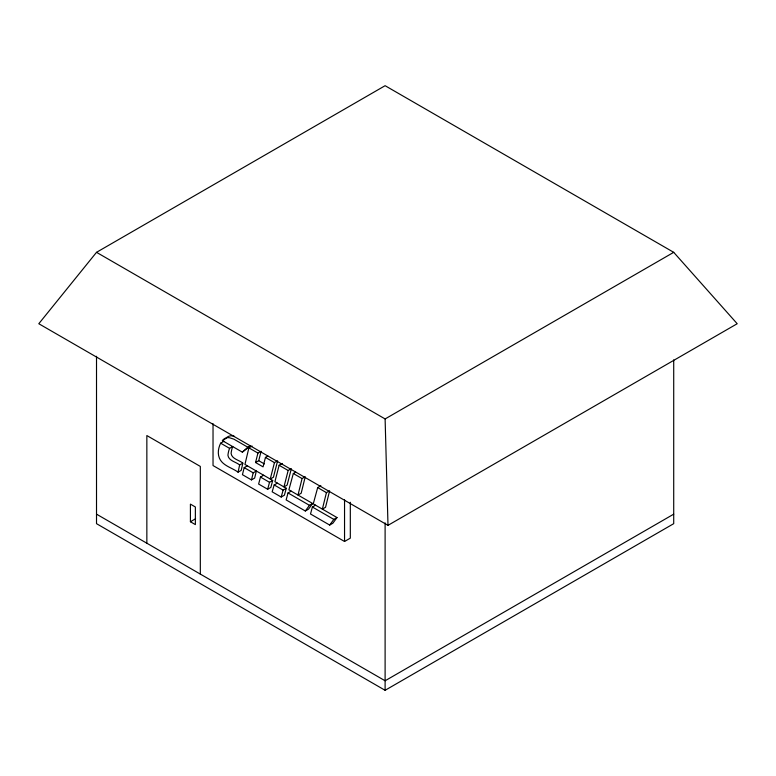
<?xml version="1.0" encoding="UTF-8"?>
<svg xmlns="http://www.w3.org/2000/svg" width="776" height="776" viewBox="0 0 776 776"><rect width="100%" height="100%" fill="white"/><g stroke="black" fill="none" stroke-linecap="round" stroke-linejoin="round"><path stroke-width="1.16" d="M223.818 441.35L220.636 443.183C218.425 447.733 217.377 453.223 219.365 458.053C222.528 465.765 231.937 467.637 238.057 472.167L239.648 464.979L242.83 463.146C239.28 460.022 231.762 459.072 231.102 453.388A47.695 27.538 60 0 1 232.014 448.625L232.761 446.51L229.58 448.344L228.842 450.458A47.695 27.538 60 0 0 227.931 455.231C228.581 460.905 236.098 461.856 239.648 464.979M242.83 463.146L241.239 470.334L238.057 472.167M252.064 446.025L248.892 447.859L244.944 464.436L272.696 480.46L270.843 487.425L267.662 489.258L258.621 484.04L260.484 477.075L263.656 475.242M251.472 479.907L253.189 472.836L256.371 471.003L254.654 478.074L251.472 479.907L242.432 474.689L244.188 467.637L247.36 465.804M302.068 478.559L297.994 495.069L301.175 493.235L305.249 476.726L302.068 478.559L293.328 473.515L288.885 489.811L312.631 503.478L308.489 509.163L305.317 510.996L286.14 499.919L288.022 492.944L291.204 491.111M326.434 492.634L322.36 509.134L325.542 507.3L329.616 490.801L326.434 492.634L317.694 487.59L313.261 503.876L337.007 517.553L332.865 523.228L329.684 525.061L310.507 513.993L312.398 507.019L315.57 505.176M255.546 462.525L257.933 453.077L261.105 451.244L258.728 460.692L255.546 462.525L263.064 466.861L265.45 457.413L267.827 456.036M274.452 462.622L270.252 479.044L273.433 477.211L277.633 460.779L274.452 462.622L265.45 457.413M282.299 463.437L279.118 465.28L274.917 481.702L286.305 488.279L284.385 495.204L281.203 497.038L272.163 491.819L274.18 484.951L277.362 483.118M290.544 469.121L288.158 470.498L283.958 486.921L287.13 485.087L291.339 468.665M267.662 489.258L269.524 482.303L272.696 480.46M281.203 497.038L283.124 490.122L286.305 488.279M305.317 510.996L309.449 505.322L312.631 503.478M329.684 525.061L333.825 519.387L337.007 517.553M96.515 252.326L38.8 323.728L388 525.342L737.2 323.728L673.713 252.326L385.109 85.699L96.515 252.326L385.109 418.943L388 525.342M250.221 446.093L242.335 452.146L222.392 440.642L223.934 439.012A19.982 11.533 60 0 1 229.347 437.693L233.857 439.148L247.835 447.219L250.211 445.841M225.573 438.809L227.116 437.179A19.982 11.533 60 0 1 232.528 435.86L234.449 436.335M242.335 452.146L247.835 447.219M222.392 440.642L224.778 439.264M190.421 521.744L195.368 524.605L195.368 506.99L190.421 504.128L190.421 521.744L195.571 518.766M385.109 418.943L673.713 252.326M293.328 473.515L295.704 472.138M317.694 487.59L320.876 485.747M213.031 423.715L213.031 465.551L344.544 541.483L350.315 538.156L350.315 502.285M673.713 514.158L385.109 680.775L96.515 514.158M96.515 356.271L96.515 523.674L385.109 690.3L673.713 523.674L673.713 359.889M248.892 447.859L257.933 453.077M279.118 465.28L288.158 470.498M258.728 460.692L264.364 463.941M220.636 443.183L229.58 448.344M244.188 467.637L253.189 472.836M260.484 477.075L269.524 482.303M274.18 484.951L283.124 490.122M288.022 492.944L309.449 505.322M312.398 507.019L333.825 519.387M385.109 522.888L385.109 690.3M344.544 499.647L344.544 541.483M200.324 574.085L200.324 466.425L146.848 435.549L146.848 543.21"/></g></svg>
